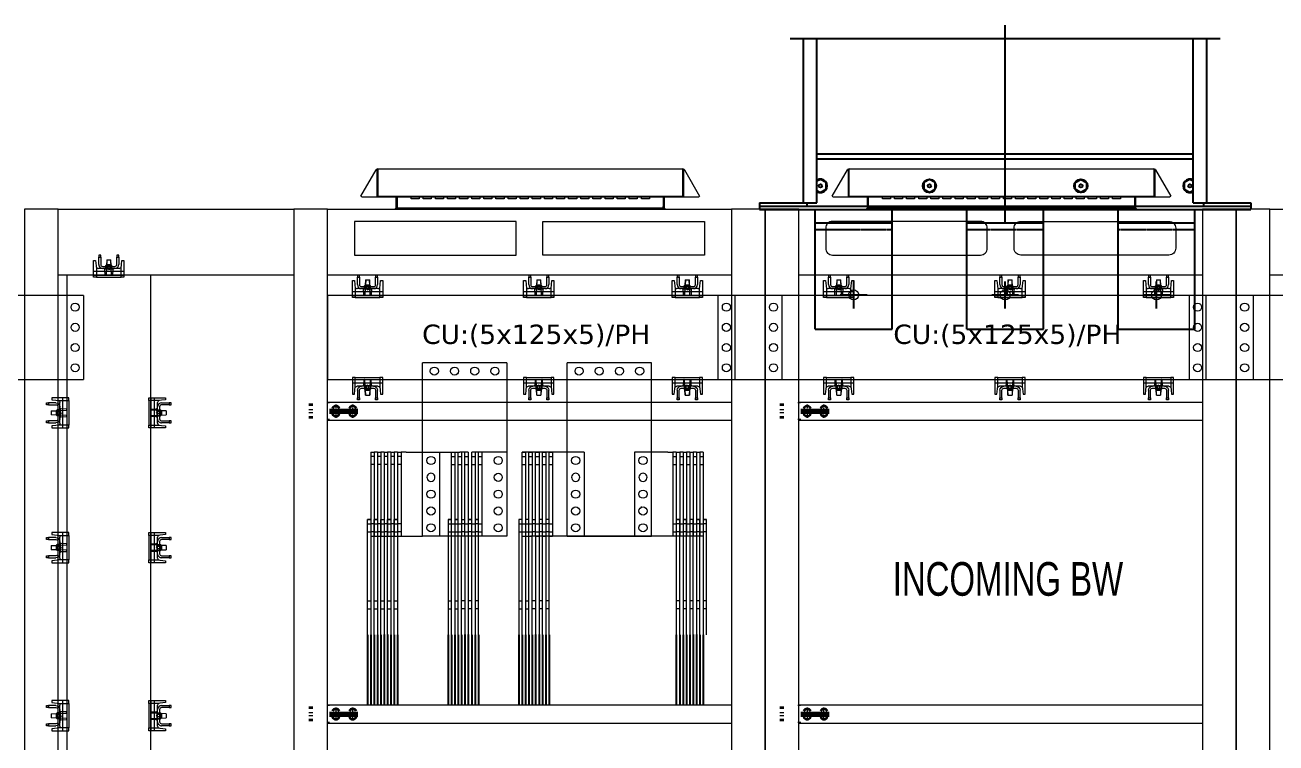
# Model space of a CAD drawing. Header units: millimetres. Extents: x -116965 to 323937, y 291661 to 566926.
# Drawn here: x -34237 to -32379, y 347559 to 348625 of the extents above; entities that cross this region are included whole.
import ezdxf

# ---------------------------------------------------------------- set-up
doc = ezdxf.new("R2010")
doc.units = ezdxf.units.MM
doc.linetypes.add('CHAIN', pattern=[0.3543, 0.2362, -0.0295, 0.0591, -0.0295])
doc.linetypes.add('HIDDEN', pattern=[0.375, 0.25, -0.125])
doc.layers.get('0').update_dxf_attribs({"lineweight": 18})
for name, color, linetype in [('BUSDUCT', 6, 'Continuous'), ('C00-00-00', 7, 'Continuous'), ('DETAIL', 7, 'Continuous'), ('DIM', 3, 'Continuous')]:
    doc.layers.add(name, color=color, linetype=linetype)
for name, color, linetype, lineweight in [('Centerline(Schneider)', 7, 'Continuous', 18), ('check bv', 5, 'Continuous', 9), ('hw_Auxiliary', 2, 'Continuous', 13), ('Visible (ISO)', 7, 'Continuous', 50), ('Visible Edges(Schneider)', 7, 'Continuous', 35)]:
    doc.layers.add(name, color=color, linetype=linetype, lineweight=lineweight)
doc.styles.get("Standard").update_dxf_attribs({"font": 'arial.ttf'})

# ---------------------------------------------------------------- blocks, each defined once
blk = doc.blocks.new('*U1443')
for points in [[(0, 2200), (0, 0), (50, 0), (50, 2200)], [(50, 2102), (50, 2200), (650, 2200), (650, 2102)], [(650, 2200), (650, 0), (700, 0), (700, 2200)], [(50, 98), (50, 0), (650, 0), (650, 98)]]:
    blk.add_lwpolyline(points, close=True)
at = {"layer": 'hw_Auxiliary'}
for points in [[(100, 2132), (320, 2132, 0.414214), (330, 2142), (330, 2172, 0.414214), (320, 2182), (100, 2182, 0.414214), (90, 2172), (90, 2142, 0.414214)], [(600, 2132), (380, 2132, -0.414214), (370, 2142), (370, 2172, -0.414214), (380, 2182), (600, 2182, -0.414214), (610, 2172), (610, 2142, -0.414214)], [(100, 68), (320, 68, -0.414214), (330, 58), (330, 28, -0.414214), (320, 18), (100, 18, -0.414214), (90, 28), (90, 58, -0.414214)], [(600, 68), (380, 68, 0.414214), (370, 58), (370, 28, 0.414214), (380, 18), (600, 18, 0.414214), (610, 28), (610, 58, 0.414214)]]:
    blk.add_lwpolyline(points, format="xyb", close=True, dxfattribs=at)
blk = doc.blocks.new('*U1436')
for points in [[(0, 2200), (0, 0), (50, 0), (50, 2200)], [(50, 2102), (50, 2200), (200, 2200), (200, 2102)], [(200, 2200), (200, 0), (250, 0), (250, 2200)], [(250, 2102), (250, 2200), (850, 2200), (850, 2102)], [(850, 2200), (850, 0), (900, 0), (900, 2200)], [(50, 98), (50, 0), (200, 0), (200, 98)], [(250, 98), (250, 0), (850, 0), (850, 98)]]:
    blk.add_lwpolyline(points, close=True)
at = {"layer": 'hw_Auxiliary'}
for points in [[(290, 2132), (530, 2132), (530, 2182), (290, 2182)], [(810, 2132), (570, 2132), (570, 2182), (810, 2182)], [(290, 68), (530, 68), (530, 18), (290, 18)], [(810, 68), (570, 68), (570, 18), (810, 18)]]:
    blk.add_lwpolyline(points, close=True, dxfattribs=at)
blk = doc.blocks.new('ban le blokset')
for p, q in [((11, 2), (5, 2)), ((5, -2), (11, -2))]:
    blk.add_line(p, q)
at = {"layer": 'Centerline(Schneider)', "linetype": 'CHAIN', "ltscale": 7.55611}
for p, q in [((35.8, 12.5), (31.7, 12.5)), ((36, -12.5), (31.8, -12.5))]:
    blk.add_line(p, q, dxfattribs=at)
at = {"layer": 'Centerline(Schneider)', "linetype": 'CHAIN', "ltscale": 21.168501}
for p, q in [((45.5, 9.8), (45.5, -9.8)), ((70.5, -9.8), (70.5, 9.8))]:
    blk.add_line(p, q, dxfattribs=at)
at = {"layer": 'Visible Edges(Schneider)'}
for p, q in [((11, 9.2), (5, 9.2)), ((36, 2), (78, 2)), ((74.5, -2), (74.5, 2)), ((11, -9.2), (5, -9.2)), ((36, -2), (78, -2))]:
    blk.add_line(p, q, dxfattribs=at)
for centre, start, end in [((45.5, 2), 21.122, 158.878), ((70.5, 2), 21.122, 158.878), ((45.5, -2), 201.122, 338.878), ((70.5, -2), 201.122, 338.878)]:
    blk.add_arc(centre, 5.63, start, end, dxfattribs=at)
blk = doc.blocks.new('*U1599')
for points in [[(0, 2200), (0, 0), (50, 0), (50, 2200)], [(50, 2102), (50, 2200), (400, 2200), (400, 2102)], [(400, 2200), (400, 0), (450, 0), (450, 2200)], [(450, 2102), (450, 2200), (1050, 2200), (1050, 2102)], [(1050, 2200), (1050, 0), (1100, 0), (1100, 2200)], [(50, 98), (50, 0), (400, 0), (400, 98)], [(450, 98), (450, 0), (1050, 0), (1050, 98)]]:
    blk.add_lwpolyline(points, close=True)
at = {"layer": 'hw_Auxiliary'}
for points in [[(490, 2132), (730, 2132), (730, 2182), (490, 2182)], [(1010, 2132), (770, 2132), (770, 2182), (1010, 2182)], [(490, 68), (730, 68), (730, 18), (490, 18)], [(1010, 68), (770, 68), (770, 18), (1010, 18)]]:
    blk.add_lwpolyline(points, close=True, dxfattribs=at)
blk = doc.blocks.new('bw4000-3')
for centre in [(97978.5, 361613.9), (98203.5, 361613.9), (98428.5, 361613.9)]:
    blk.add_circle(centre, 7.5)
at = {"layer": 'BUSDUCT'}
for p, q in [((97904, 361750.9), (97904, 361994.9)), ((97924, 361750.9), (97924, 361994.9)), ((98483, 361750.9), (98483, 361994.9)), ((98503, 361750.9), (98503, 361994.9)), ((97904, 361750.9), (97924, 361750.9)), ((98483, 361750.9), (98503, 361750.9))]:
    blk.add_line(p, q, dxfattribs=at)
at = {"layer": 'BUSDUCT', "color": 7}
for p, q in [((97924, 361823.4), (98483, 361823.4)), ((97924, 361815.9), (98483, 361815.9))]:
    blk.add_line(p, q, dxfattribs=at)
at = {"layer": 'DETAIL'}
for p, q in [((97838.5, 361750.9), (97838.5, 361740.9)), ((97838.5, 361750.9), (97909, 361750.9)), ((97838.5, 361745.9), (98568.5, 361745.9)), ((97838.5, 361740.9), (98568.5, 361740.9)), ((97909, 361750.9), (97909, 361745.9)), ((97921.5, 361562.9), (97921.5, 361740.9)), ((98035.5, 361562.9), (98035.5, 361740.9)), ((98146.5, 361562.9), (98146.5, 361740.9)), ((98260.5, 361562.9), (98260.5, 361740.9)), ((98371.5, 361562.9), (98371.5, 361740.9)), ((98485.5, 361562.9), (98485.5, 361740.9)), ((98498, 361750.9), (98498, 361745.9)), ((98498, 361750.9), (98568.5, 361750.9)), ((98568.5, 361750.9), (98568.5, 361740.9)), ((97921.5, 361720.9), (98035.5, 361720.9)), ((98146.5, 361720.9), (98260.5, 361720.9)), ((98371.5, 361720.9), (98485.5, 361720.9)), ((97921.5, 361562.9), (98035.5, 361562.9)), ((98146.5, 361562.9), (98260.5, 361562.9)), ((98371.5, 361562.9), (98485.5, 361562.9))]:
    blk.add_line(p, q, dxfattribs=at)
at = {"layer": 'DETAIL', "color": 7, "linetype": 'HIDDEN'}
for p, q in [((97921.5, 361710.9), (98035.5, 361710.9)), ((98146.5, 361710.9), (98260.5, 361710.9)), ((98371.5, 361710.9), (98485.5, 361710.9))]:
    blk.add_line(p, q, dxfattribs=at)
at = {"layer": 'DETAIL', "color": 7}
for points in [[(97924, 361769.1), (97929, 361766.2), (97937.4, 361771), (97937.4, 361780.7), (97929, 361785.5), (97924, 361782.7)], [(98483, 361782.7), (98478, 361785.5), (98469.7, 361780.7)], [(98469.7, 361780.7), (98469.7, 361771), (98478, 361766.2), (98483, 361769.1)]]:
    blk.add_lwpolyline(points, dxfattribs=at)
for points in [[(98082.7, 361780.7), (98082.7, 361771), (98091, 361766.2), (98099.4, 361771), (98099.4, 361780.7), (98091, 361785.5)], [(98324.4, 361780.7), (98324.4, 361771), (98316, 361766.2), (98307.7, 361771), (98307.7, 361780.7), (98316, 361785.5)]]:
    blk.add_lwpolyline(points, close=True, dxfattribs=at)
for centre, radius in [((97929, 361775.9), 2.5), ((98091, 361775.9), 10), ((98091, 361775.9), 2.5), ((98316, 361775.9), 10), ((98316, 361775.9), 2.5), ((98478, 361775.9), 2.5)]:
    blk.add_circle(centre, radius, dxfattribs=at)
for centre, start, end in [((97929, 361775.9), 240, 120), ((98478, 361775.9), 60, 300)]:
    blk.add_arc(centre, 10, start, end, dxfattribs=at)
at = {"layer": 'DIM'}
for p, q in [((98203.5, 361720.9), (98203.5, 362014.9)), ((97884, 361994.9), (98523, 361994.9)), ((97978.5, 361593.9), (97978.5, 361633.9)), ((98203.5, 361593.9), (98203.5, 361633.9)), ((98428.5, 361593.9), (98428.5, 361633.9)), ((97958.5, 361613.9), (97998.5, 361613.9)), ((98183.5, 361613.9), (98223.5, 361613.9)), ((98408.5, 361613.9), (98448.5, 361613.9))]:
    blk.add_line(p, q, dxfattribs=at)
blk = doc.blocks.new('*U1672')
at = {"color": 1}
for p, q in [((59973.4, 339394.9), (59815.9, 339394.9)), ((59973.4, 339394.9), (59815.9, 339394.9)), ((59815.9, 339394.9), (59815.9, 339269.9)), ((59973.4, 339394.9), (59973.4, 339269.9)), ((59815.9, 339269.9), (59973.4, 339269.9))]:
    blk.add_line(p, q, dxfattribs=at)
for centre in [(59828.4, 339377.4), (59960.9, 339377.4), (59828.4, 339347.4), (59960.9, 339347.4), (59828.4, 339317.4), (59960.9, 339317.4), (59828.4, 339287.4), (59960.9, 339287.4)]:
    blk.add_circle(centre, 6, dxfattribs=at)
blk = doc.blocks.new('555')
at = {"lineweight": 5}
for p, q in [((-22.5, 25), (-19.5, 25)), ((-22.5, 0), (-22.5, 25)), ((-19.5, 25), (-18.2, 13)), ((-12, 33), (-15, 33)), ((-15, 33), (-15, 30)), ((-15, 30), (-12, 30)), ((-15, 19), (-15, 30)), ((-12, 30), (-12, 33)), ((-12, 30), (-12, 19)), ((-2.9, 18.7), (-4.4, 17.2)), ((-2.7, 26), (-4, 3.7)), ((-3, 26), (-3.4, 17.7)), ((-3, 26), (3, 26)), ((-2.9, 18.7), (0, 18.7)), ((-1.6, 18.7), (-1.6, 13)), ((0, 18.7), (2.9, 18.7)), ((1.6, 18.7), (1.6, 13)), ((2.9, 18.7), (4.4, 17.2)), ((3, 26), (3.2, 26)), ((3.4, 17.7), (3, 26)), ((4, 3.7), (3.2, 26)), ((15, 33), (12, 33)), ((12, 33), (12, 30)), ((12, 30), (15, 30)), ((12, 19), (12, 30)), ((15, 30), (15, 33)), ((15, 30), (15, 19)), ((18.2, 13), (19.5, 25)), ((19.5, 25), (22.5, 25)), ((22.5, 25), (22.5, 0)), ((22.5, 8.5), (-22.5, 8.5)), ((-22.5, 3), (-4.9, 3)), ((-18.2, 0), (-22.5, 0)), ((-18.2, 13), (-18.2, 13)), ((-18.2, 13), (-18.2, 0)), ((-17.7, 13), (-18.2, 13)), ((-18.2, 0), (-17.7, 0)), ((-17.7, 0), (17.7, 0)), ((-9, 13), (-15.5, 13)), ((-9, 16), (9, 16)), ((9, 13), (-9, 13)), ((-6, 13), (-6, 12.2)), ((0, 12.2), (-6, 12.2)), ((-5.6, 3.7), (-5.9, 11.1)), ((-4.7, 3), (-4.9, 3)), ((-4.7, 3), (4.7, 3)), ((-4.5, 13), (-4.5, 16)), ((-4.4, 13), (-4.4, 17.2)), ((0, 17.2), (-4.4, 17.2)), ((-4.1, 13), (-4.1, 16)), ((-3.4, 16.2), (-4, 3.7)), ((-3.4, 17.7), (-3.4, 16.2)), ((3.4, 17.7), (-3.4, 17.7)), ((3.4, 16.2), (-3.4, 16.2)), ((0, 11.3), (-1.6, 12.2)), ((4.4, 17.2), (0, 17.2)), ((0, 11.3), (1.6, 12.2)), ((6, 12.2), (0, 12.2)), ((3.5, 17.7), (3.4, 17.7)), ((3.4, 16.2), (3.4, 17.7)), ((3.4, 16.2), (3.5, 16.2)), ((4, 3.7), (3.4, 16.2)), ((4.1, 13), (4.1, 16)), ((4.4, 13), (4.4, 17.2)), ((4.5, 13), (4.5, 16)), ((4.9, 3), (4.7, 3)), ((4.9, 3), (22.5, 3)), ((5.9, 11.1), (5.6, 3.7)), ((6, 13), (6, 12.2)), ((15.5, 13), (9, 13)), ((18.2, 13), (17.7, 13)), ((17.7, 0), (18.2, 0)), ((18.2, 0), (18.2, 13)), ((18.2, 13), (18.2, 13)), ((22.5, 0), (18.2, 0))]:
    blk.add_line(p, q, dxfattribs=at)
for centre, radius, start, end in [((-9, 19), 6, 180, 270), ((-9, 19), 3, 180, 270), ((9, 19), 3, 270, 0), ((9, 19), 6, 270, 0), ((-15.5, 16), 3, 186, 270), ((-7.9, 11), 2, 2, 90), ((-4.9, 3.7), 0.75, 182, 270), ((-4.7, 3.7), 0.75, 270, 356.7829), ((-4.7, 3.7), 0.75, 270, 357.5104), ((4.7, 3.7), 0.75, 182.0138, 270), ((4.7, 3.7), 0.75, 182.4896, 270), ((4.9, 3.7), 0.75, 270, 358), ((7.9, 11), 2, 90, 178), ((15.5, 16), 3, 270, 354)]:
    blk.add_arc(centre, radius, start, end, dxfattribs=at)
blk = doc.blocks.new('*U1664')
at = {"color": 1}
for p, q in [((61679.9, 339394.9), (59685.9, 339394.9)), ((61679.9, 339394.9), (59685.9, 339394.9)), ((59685.9, 339394.9), (59685.9, 339269.9)), ((61679.9, 339394.9), (61679.9, 339269.9)), ((59685.9, 339269.9), (61679.9, 339269.9))]:
    blk.add_line(p, q, dxfattribs=at)
for centre in [(61667.4, 339377.4), (61667.4, 339347.4), (61667.4, 339317.4), (61667.4, 339287.4)]:
    blk.add_circle(centre, 6, dxfattribs=at)
blk = doc.blocks.new('*U1647')
at = {"color": 1}
for p, q in [((59910.9, 339394.9), (59815.9, 339394.9)), ((59910.9, 339394.9), (59815.9, 339394.9)), ((59815.9, 339394.9), (59815.9, 339269.9)), ((59910.9, 339394.9), (59910.9, 339269.9)), ((59815.9, 339269.9), (59910.9, 339269.9))]:
    blk.add_line(p, q, dxfattribs=at)
for centre in [(59828.4, 339377.4), (59898.4, 339377.4), (59828.4, 339347.4), (59898.4, 339347.4), (59828.4, 339317.4), (59898.4, 339317.4), (59828.4, 339287.4), (59898.4, 339287.4)]:
    blk.add_circle(centre, 6, dxfattribs=at)
blk = doc.blocks.new('*U1650')
at = {"color": 1}
for p, q in [((60470.9, 339394.9), (59815.9, 339394.9)), ((60470.9, 339394.9), (59815.9, 339394.9)), ((59815.9, 339394.9), (59815.9, 339269.9)), ((60470.9, 339394.9), (60470.9, 339269.9)), ((59815.9, 339269.9), (60470.9, 339269.9))]:
    blk.add_line(p, q, dxfattribs=at)
for centre in [(59828.4, 339377.4), (60458.4, 339377.4), (59828.4, 339347.4), (60458.4, 339347.4), (59828.4, 339317.4), (60458.4, 339317.4), (59828.4, 339287.4), (60458.4, 339287.4)]:
    blk.add_circle(centre, 6, dxfattribs=at)
blk = doc.blocks.new('*U1669')
at = {"color": 1}
for p, q in [((60670.9, 339394.9), (59815.9, 339394.9)), ((60670.9, 339394.9), (59815.9, 339394.9)), ((59815.9, 339394.9), (59815.9, 339269.9)), ((60670.9, 339394.9), (60670.9, 339269.9)), ((59815.9, 339269.9), (60670.9, 339269.9))]:
    blk.add_line(p, q, dxfattribs=at)
for centre in [(59828.4, 339377.4), (60658.4, 339377.4), (59828.4, 339347.4), (60658.4, 339347.4), (59828.4, 339317.4), (60658.4, 339317.4), (59828.4, 339287.4), (60658.4, 339287.4)]:
    blk.add_circle(centre, 6, dxfattribs=at)
blk = doc.blocks.new('*U1670')
at = {"color": 1}
for p, q in [((60470.9, 339394.9), (59865.9, 339394.9)), ((60470.9, 339394.9), (59865.9, 339394.9)), ((59865.9, 339394.9), (59865.9, 339269.9)), ((60470.9, 339394.9), (60470.9, 339269.9)), ((59865.9, 339269.9), (60470.9, 339269.9))]:
    blk.add_line(p, q, dxfattribs=at)
for centre in [(60458.4, 339377.4), (60458.4, 339347.4), (60458.4, 339317.4), (60458.4, 339287.4)]:
    blk.add_circle(centre, 6, dxfattribs=at)
blk = doc.blocks.new('TD-4000-4P-FRONT-INCOME')
at = {"color": 1}
for p, q in [((0, -174.8), (0, 0)), ((125, 0), (0, 0)), ((125, 0), (125, -174.8)), ((0, -132.8), (55.5, -132.8)), ((25, -132.8), (25, -257.8)), ((43, -257.8), (43, -132.8)), ((43, -139.3), (48, -139.3)), ((48, -132.8), (48, -257.8)), ((53, -257.8), (53, -132.8)), ((53, -139.3), (58, -139.3)), ((68, -132.8), (55.5, -132.8)), ((58, -132.8), (58, -257.8)), ((63, -257.8), (63, -132.8)), ((63, -139.3), (68, -139.3)), ((68, -132.8), (68, -257.8)), ((73, -257.8), (73, -132.8)), ((85.5, -132.8), (73, -132.8)), ((73, -139.3), (78, -139.3)), ((78, -132.8), (78, -257.8)), ((83, -257.8), (83, -132.8)), ((83, -139.3), (88, -139.3)), ((125, -132.8), (85.5, -132.8)), ((88, -132.8), (88, -257.8)), ((43, -151.3), (48, -151.3)), ((53, -151.3), (58, -151.3)), ((63, -151.3), (68, -151.3)), ((73, -151.3), (78, -151.3)), ((83, -151.3), (88, -151.3)), ((0, -181.8), (0, -174.8)), ((0, -257.8), (0, -181.8)), ((125, -174.8), (125, -181.8)), ((125, -181.8), (125, -257.8)), ((38, -232.8), (43, -232.8)), ((43, -232.8), (38, -232.8)), ((38, -232.8), (38, -404)), ((38, -239.3), (43, -239.3)), ((43, -239.3), (48, -239.3)), ((48, -232.8), (53, -232.8)), ((53, -232.8), (48, -232.8)), ((48, -239.3), (53, -239.3)), ((53, -239.3), (58, -239.3)), ((58, -232.8), (63, -232.8)), ((58, -232.8), (63, -232.8)), ((63, -239.3), (58, -239.3)), ((63, -239.3), (68, -239.3)), ((68, -232.8), (73, -232.8)), ((73, -232.8), (68, -232.8)), ((73, -239.3), (68, -239.3)), ((73, -239.3), (78, -239.3)), ((78, -232.8), (83, -232.8)), ((83, -232.8), (78, -232.8)), ((83, -239.3), (78, -239.3)), ((83, -239.3), (88, -239.3)), ((125, -257.8), (0, -257.8)), ((38, -251.3), (43, -251.3)), ((43, -251.3), (48, -251.3)), ((43, -404), (43, -257.8)), ((48, -251.3), (53, -251.3)), ((48, -257.8), (48, -404)), ((53, -251.3), (58, -251.3)), ((53, -404), (53, -257.8)), ((63, -251.3), (58, -251.3)), ((58, -404), (58, -257.8)), ((63, -251.3), (68, -251.3)), ((63, -257.8), (63, -404)), ((73, -251.3), (68, -251.3)), ((68, -257.8), (68, -404)), ((73, -251.3), (78, -251.3)), ((73, -404), (73, -257.8)), ((83, -251.3), (78, -251.3)), ((78, -257.8), (78, -404)), ((83, -251.3), (88, -251.3)), ((83, -404), (83, -257.8)), ((38, -353.8), (43, -353.8)), ((38, -365.8), (43, -365.8)), ((48, -353.8), (53, -353.8)), ((48, -365.8), (53, -365.8)), ((63, -353.8), (58, -353.8)), ((63, -365.8), (58, -365.8)), ((73, -353.8), (68, -353.8)), ((73, -365.8), (68, -365.8)), ((83, -353.8), (78, -353.8)), ((83, -365.8), (78, -365.8))]:
    blk.add_line(p, q, dxfattribs=at)
at = {"color": 2}
for p, q in [((215, -174.8), (215, 0)), ((340, 0), (215, 0)), ((340, -174.8), (340, 0)), ((148, -132.8), (153, -132.8)), ((148, -174.8), (148, -132.8)), ((160.5, -132.8), (148, -132.8)), ((148, -139.3), (153, -139.3)), ((153, -132.8), (153, -257.8)), ((158, -132.8), (163, -132.8)), ((158, -257.8), (158, -132.8)), ((158, -139.3), (163, -139.3)), ((240, -132.8), (160.5, -132.8)), ((163, -132.8), (163, -257.8)), ((168, -132.8), (173, -132.8)), ((168, -257.8), (168, -132.8)), ((168, -139.3), (173, -139.3)), ((173, -132.8), (173, -257.8)), ((178, -132.8), (183, -132.8)), ((178, -257.8), (178, -132.8)), ((178, -139.3), (183, -139.3)), ((183, -132.8), (183, -257.8)), ((188, -132.8), (193, -132.8)), ((188, -257.8), (188, -132.8)), ((188, -139.3), (193, -139.3)), ((193, -132.8), (193, -257.8)), ((240, -132.8), (240, -257.8)), ((148, -151.3), (153, -151.3)), ((158, -151.3), (163, -151.3)), ((168, -151.3), (173, -151.3)), ((178, -151.3), (183, -151.3)), ((188, -151.3), (193, -151.3)), ((148, -181.8), (148, -174.8)), ((148, -257.8), (148, -181.8)), ((215, -181.8), (215, -174.8)), ((215, -257.8), (215, -181.8)), ((148, -232.8), (143, -232.8)), ((143, -232.8), (143, -404)), ((143, -239.3), (148, -239.3)), ((148, -239.3), (153, -239.3)), ((158, -232.8), (153, -232.8)), ((153, -239.3), (158, -239.3)), ((158, -239.3), (163, -239.3)), ((163, -232.8), (168, -232.8)), ((163, -232.8), (168, -232.8)), ((168, -239.3), (163, -239.3)), ((168, -239.3), (173, -239.3)), ((178, -232.8), (173, -232.8)), ((178, -239.3), (173, -239.3)), ((178, -239.3), (183, -239.3)), ((188, -232.8), (183, -232.8)), ((188, -239.3), (183, -239.3)), ((188, -239.3), (193, -239.3)), ((143, -251.3), (148, -251.3)), ((148, -251.3), (153, -251.3)), ((148, -404), (148, -257.8)), ((148, -257.8), (153, -257.8)), ((148, -257.8), (160.5, -257.8)), ((153, -251.3), (158, -251.3)), ((153, -257.8), (153, -404)), ((158, -251.3), (163, -251.3)), ((158, -404), (158, -257.8)), ((158, -257.8), (163, -257.8)), ((240, -257.8), (160.5, -257.8)), ((168, -251.3), (163, -251.3)), ((163, -404), (163, -257.8)), ((168, -251.3), (173, -251.3)), ((168, -257.8), (168, -404)), ((168, -257.8), (173, -257.8)), ((178, -251.3), (173, -251.3)), ((173, -257.8), (173, -404)), ((178, -251.3), (183, -251.3)), ((178, -404), (178, -257.8)), ((178, -257.8), (183, -257.8)), ((188, -251.3), (183, -251.3)), ((183, -257.8), (183, -404)), ((188, -251.3), (193, -251.3)), ((188, -404), (188, -257.8)), ((188, -257.8), (193, -257.8)), ((215, -257.8), (340, -257.8)), ((340, -257.8), (215, -257.8)), ((143, -353.8), (148, -353.8)), ((143, -365.8), (148, -365.8)), ((153, -353.8), (158, -353.8)), ((153, -365.8), (158, -365.8)), ((168, -353.8), (163, -353.8)), ((168, -365.8), (163, -365.8)), ((178, -353.8), (173, -353.8)), ((178, -365.8), (173, -365.8)), ((188, -353.8), (183, -353.8)), ((188, -365.8), (183, -365.8))]:
    blk.add_line(p, q, dxfattribs=at)
at = {"color": 7, "true_color": 0xffffff}
for p, q in [((-77, -132.8), (-77, -174.8)), ((-77, -132.8), (-72, -132.8)), ((-72, -139.3), (-77, -139.3)), ((-72, -132.8), (-72, -174.8)), ((-67, -132.8), (-72, -132.8)), ((-67, -132.8), (-67, -174.8)), ((-67, -132.8), (-62, -132.8)), ((-62, -139.3), (-67, -139.3)), ((-62, -132.8), (-62, -174.8)), ((-57, -132.8), (-62, -132.8)), ((-57, -132.8), (-57, -174.8)), ((-57, -132.8), (-52, -132.8)), ((-52, -139.3), (-57, -139.3)), ((-52, -132.8), (-52, -174.8)), ((-47, -132.8), (-52, -132.8)), ((-47, -132.8), (-47, -174.8)), ((-47, -132.8), (-42, -132.8)), ((-42, -139.3), (-47, -139.3)), ((-42, -132.8), (-42, -174.8)), ((-37, -132.8), (-42, -132.8)), ((-37, -132.8), (-37, -174.8)), ((-37, -132.8), (-32, -132.8)), ((-32, -139.3), (-37, -139.3)), ((-32, -132.8), (-32, -174.8)), ((-24.5, -132.8), (-32, -132.8)), ((-24.5, -132.8), (0, -132.8)), ((-72, -151.3), (-77, -151.3)), ((-62, -151.3), (-67, -151.3)), ((-52, -151.3), (-57, -151.3)), ((-42, -151.3), (-47, -151.3)), ((-32, -151.3), (-37, -151.3)), ((-77, -174.8), (-77, -181.8)), ((-77, -181.8), (-77, -257.8)), ((-72, -174.8), (-72, -181.8)), ((-72, -181.8), (-72, -257.8)), ((-67, -174.8), (-67, -181.8)), ((-67, -181.8), (-67, -257.8)), ((-62, -174.8), (-62, -181.8)), ((-62, -181.8), (-62, -257.8)), ((-57, -174.8), (-57, -181.8)), ((-57, -181.8), (-57, -257.8)), ((-52, -174.8), (-52, -181.8)), ((-52, -181.8), (-52, -257.8)), ((-47, -174.8), (-47, -181.8)), ((-47, -181.8), (-47, -257.8)), ((-42, -174.8), (-42, -181.8)), ((-42, -181.8), (-42, -257.8)), ((-37, -174.8), (-37, -181.8)), ((-37, -181.8), (-37, -257.8)), ((-32, -174.8), (-32, -181.8)), ((-32, -181.8), (-32, -257.8)), ((-82, -232.8), (-77, -232.8)), ((-82, -404.2), (-82, -232.8)), ((-77, -232.8), (-82, -232.8)), ((-82, -239.3), (-77, -239.3)), ((-77, -232.8), (-77, -404.2)), ((-72, -239.3), (-77, -239.3)), ((-72, -232.8), (-67, -232.8)), ((-72, -404), (-72, -232.8)), ((-67, -232.8), (-72, -232.8)), ((-72, -239.3), (-67, -239.3)), ((-67, -232.8), (-67, -404)), ((-62, -239.3), (-67, -239.3)), ((-62, -232.8), (-57, -232.8)), ((-62, -404), (-62, -232.8)), ((-62, -232.8), (-57, -232.8)), ((-62, -239.3), (-57, -239.3)), ((-57, -232.8), (-57, -404)), ((-52, -239.3), (-57, -239.3)), ((-52, -232.8), (-47, -232.8)), ((-52, -404), (-52, -232.8)), ((-47, -232.8), (-52, -232.8)), ((-52, -239.3), (-47, -239.3)), ((-47, -232.8), (-47, -404)), ((-42, -239.3), (-47, -239.3)), ((-42, -232.8), (-37, -232.8)), ((-42, -404), (-42, -232.8)), ((-37, -232.8), (-42, -232.8)), ((-42, -239.3), (-37, -239.3)), ((-37, -232.8), (-37, -404)), ((-32, -239.3), (-37, -239.3)), ((-82, -251.3), (-77, -251.3)), ((-72, -251.3), (-77, -251.3)), ((-77, -257.8), (-72, -257.8)), ((-72, -251.3), (-67, -251.3)), ((-72, -257.8), (-67, -257.8)), ((-62, -251.3), (-67, -251.3)), ((-67, -257.8), (-62, -257.8)), ((-62, -251.3), (-57, -251.3)), ((-62, -257.8), (-57, -257.8)), ((-52, -251.3), (-57, -251.3)), ((-57, -257.8), (-52, -257.8)), ((-52, -251.3), (-47, -251.3)), ((-52, -257.8), (-47, -257.8)), ((-42, -251.3), (-47, -251.3)), ((-47, -257.8), (-42, -257.8)), ((-42, -251.3), (-37, -251.3)), ((-42, -257.8), (-37, -257.8)), ((-32, -251.3), (-37, -251.3)), ((-37, -257.8), (-32, -257.8)), ((-32, -257.8), (-24.5, -257.8)), ((-24.5, -257.8), (0, -257.8)), ((-82, -353.8), (-77, -353.8)), ((-82, -365.8), (-77, -365.8)), ((-72, -353.8), (-67, -353.8)), ((-72, -365.8), (-67, -365.8)), ((-62, -353.8), (-57, -353.8)), ((-62, -365.8), (-57, -365.8)), ((-52, -353.8), (-47, -353.8)), ((-52, -365.8), (-47, -365.8)), ((-42, -353.8), (-37, -353.8)), ((-42, -365.8), (-37, -365.8))]:
    blk.add_line(p, q, dxfattribs=at)
at = {"color": 3}
for p, q in [((315, -132.8), (315, -257.8)), ((364.5, -132.8), (315, -132.8)), ((364.5, -132.8), (372, -132.8)), ((372, -132.8), (372, -174.8)), ((377, -132.8), (372, -132.8)), ((372, -139.3), (377, -139.3)), ((377, -132.8), (377, -174.8)), ((377, -132.8), (382, -132.8)), ((382, -132.8), (382, -174.8)), ((387, -132.8), (382, -132.8)), ((382, -139.3), (387, -139.3)), ((387, -132.8), (387, -174.8)), ((387, -132.8), (392, -132.8)), ((392, -132.8), (392, -174.8)), ((397, -132.8), (392, -132.8)), ((392, -139.3), (397, -139.3)), ((397, -132.8), (397, -174.8)), ((397, -132.8), (402, -132.8)), ((407, -132.8), (402, -132.8)), ((402, -132.8), (402, -174.8)), ((402, -139.3), (407, -139.3)), ((407, -132.8), (407, -174.8)), ((407, -132.8), (412, -132.8)), ((412, -132.8), (412, -174.8)), ((417, -132.8), (412, -132.8)), ((412, -139.3), (417, -139.3)), ((417, -132.8), (417, -174.8)), ((372, -151.3), (377, -151.3)), ((382, -151.3), (387, -151.3)), ((392, -151.3), (397, -151.3)), ((402, -151.3), (407, -151.3)), ((412, -151.3), (417, -151.3)), ((340, -257.8), (340, -173.3)), ((372, -174.8), (372, -181.8)), ((372, -181.8), (372, -257.8)), ((377, -174.8), (377, -181.8)), ((377, -181.8), (377, -257.8)), ((382, -174.8), (382, -181.8)), ((382, -181.8), (382, -257.8)), ((387, -174.8), (387, -181.8)), ((387, -181.8), (387, -257.8)), ((392, -174.8), (392, -181.8)), ((392, -181.8), (392, -257.8)), ((397, -174.8), (397, -181.8)), ((397, -181.8), (397, -257.8)), ((402, -174.8), (402, -181.8)), ((402, -181.8), (402, -257.8)), ((407, -174.8), (407, -181.8)), ((407, -181.8), (407, -257.8)), ((412, -174.8), (412, -181.8)), ((412, -181.8), (412, -257.8)), ((417, -174.8), (417, -181.8)), ((417, -181.8), (417, -257.8)), ((326, -214.8), (324.5, -214.8)), ((372, -239.3), (377, -239.3)), ((382, -232.8), (377, -232.8)), ((377, -232.8), (377, -404)), ((377, -232.8), (382, -232.8)), ((382, -239.3), (377, -239.3)), ((382, -404), (382, -232.8)), ((382, -239.3), (387, -239.3)), ((392, -232.8), (387, -232.8)), ((387, -232.8), (387, -404)), ((387, -232.8), (392, -232.8)), ((392, -239.3), (387, -239.3)), ((392, -404), (392, -232.8)), ((392, -239.3), (397, -239.3)), ((402, -232.8), (397, -232.8)), ((402, -232.8), (397, -232.8)), ((397, -232.8), (397, -404)), ((402, -239.3), (397, -239.3)), ((402, -404), (402, -232.8)), ((402, -239.3), (407, -239.3)), ((412, -232.8), (407, -232.8)), ((407, -232.8), (407, -404)), ((407, -232.8), (412, -232.8)), ((412, -239.3), (407, -239.3)), ((412, -404), (412, -232.8)), ((412, -239.3), (417, -239.3)), ((422, -232.8), (417, -232.8)), ((417, -232.8), (417, -404.2)), ((417, -232.8), (422, -232.8)), ((422, -239.3), (417, -239.3)), ((422, -404.2), (422, -232.8)), ((364.5, -257.8), (340, -257.8)), ((372, -257.8), (364.5, -257.8)), ((372, -251.3), (377, -251.3)), ((377, -257.8), (372, -257.8)), ((382, -251.3), (377, -251.3)), ((382, -257.8), (377, -257.8)), ((382, -251.3), (387, -251.3)), ((387, -257.8), (382, -257.8)), ((392, -251.3), (387, -251.3)), ((392, -257.8), (387, -257.8)), ((392, -251.3), (397, -251.3)), ((397, -257.8), (392, -257.8)), ((402, -251.3), (397, -251.3)), ((402, -257.8), (397, -257.8)), ((402, -251.3), (407, -251.3)), ((407, -257.8), (402, -257.8)), ((412, -251.3), (407, -251.3)), ((412, -257.8), (407, -257.8)), ((412, -251.3), (417, -251.3)), ((417, -257.8), (412, -257.8)), ((422, -251.3), (417, -251.3)), ((382, -353.8), (377, -353.8)), ((382, -365.8), (377, -365.8)), ((392, -353.8), (387, -353.8)), ((392, -365.8), (387, -365.8)), ((402, -353.8), (397, -353.8)), ((402, -365.8), (397, -365.8)), ((412, -353.8), (407, -353.8)), ((412, -365.8), (407, -365.8)), ((422, -353.8), (417, -353.8)), ((422, -365.8), (417, -365.8))]:
    blk.add_line(p, q, dxfattribs=at)
at = {"color": 1}
for centre in [(17.5, -12.5), (47.5, -12.5), (77.5, -12.5), (107.5, -12.5), (12.5, -145.3), (112.5, -145.3), (112.5, -170.3), (12.5, -195.3), (112.5, -195.3), (12.5, -220.3), (112.5, -220.3), (12.5, -245.3), (112.5, -245.3)]:
    blk.add_circle(centre, 6, dxfattribs=at)
at = {"color": 2}
for centre in [(232.5, -12.5), (262.5, -12.5), (292.5, -12.5), (322.5, -12.5), (227.5, -145.3), (227.5, -145.3), (227.5, -145.3), (227.5, -195.3), (227.5, -195.3), (227.5, -195.3), (227.5, -220.3), (227.5, -220.3), (227.5, -220.3), (227.5, -245.3), (227.5, -245.3), (227.5, -245.3)]:
    blk.add_circle(centre, 6, dxfattribs=at)
at = {"color": 3}
for centre in [(327.5, -145.3), (327.5, -145.3), (327.5, -195.3), (327.5, -195.3), (327.5, -220.3), (327.5, -220.3), (327.5, -245.3), (327.5, -245.3)]:
    blk.add_circle(centre, 6, dxfattribs=at)
at = {"color": 1}
for start, end in [(90, 228.5904), (311.4096, 90), (228.5904, 311.4096)]:
    blk.add_arc((12.5, -170.3), 6, start, end, dxfattribs=at)
at = {"color": 2}
for start, end in [(311.4095, 228.5905), (90, 228.5904), (90, 228.5904), (311.4096, 90), (311.4096, 90), (228.5905, 270), (228.5904, 311.4096), (228.5904, 311.4096), (270, 311.4095)]:
    blk.add_arc((227.5, -170.3), 6, start, end, dxfattribs=at)
at = {"color": 3}
for start, end in [(311.4095, 228.5905), (90, 228.5904), (311.4096, 90), (228.5905, 270), (228.5904, 311.4096), (270, 311.4095)]:
    blk.add_arc((327.5, -170.3), 6, start, end, dxfattribs=at)
blk = doc.blocks.new('SV-F')
at = {"lineweight": 13}
blk.add_line((201, 0), (-201, 0), dxfattribs=at)
at = {"layer": 'Visible (ISO)', "lineweight": 13}
for p, q in [((-251.5, 19.3), (-228.9, 58.5)), ((-228.8, 58.5), (-228.9, 58.5)), ((-228.8, 58.5), (-228.7, 58.4)), ((-227.8, 58.9), (-228.2, 58.1)), ((-227.8, 58.9), (-227.8, 18.5)), ((-226.8, 58.3), (-227.8, 58.9)), ((-226.8, 18.5), (-226.8, 58.3)), ((-226.7, 58.5), (-226.7, 19.3)), ((-226.3, 58.5), (-226.7, 58.5)), ((-226.3, 58.5), (-226.3, 60)), ((-226.3, 60), (226.3, 60)), ((226.3, 60), (226.3, 58.5)), ((226.7, 58.5), (226.3, 58.5)), ((226.7, 58.5), (226.7, 19.3)), ((226.8, 58.3), (227.8, 58.9)), ((226.8, 18.5), (226.8, 58.3)), ((228.2, 58.1), (227.8, 58.9)), ((227.8, 58.9), (227.8, 18.5)), ((228.7, 58.4), (228.8, 58.5)), ((228.9, 58.5), (228.8, 58.5)), ((228.9, 58.5), (251.5, 19.3)), ((-250.9, 18.9), (-251.5, 19.3)), ((-250.9, 18.9), (-250.2, 18.5)), ((-226.7, 19.3), (-226.7, 18.5)), ((-226.7, 19.3), (226.7, 19.3)), ((226.7, 19.3), (226.7, 18.5)), ((250.9, 18.9), (250.2, 18.5)), ((251.5, 19.3), (250.9, 18.9)), ((-250.2, 18.5), (-227.8, 18.5)), ((-227.8, 18.5), (-226.8, 18.5)), ((-226.7, 18.5), (226.7, 18.5)), ((-199.5, 18.5), (-199.5, 1.5)), ((-198, 1.5), (-198, 18.5)), ((-197.5, 4), (-197.5, 18.5)), ((-197.5, 2), (-197.5, 4)), ((-197.5, 2), (197.5, 2)), ((-197.5, 2), (-197.5, 0)), ((-177, 15.5), (-177, 18.5)), ((-165, 15.5), (-177, 15.5)), ((-165, 18.5), (-165, 15.5)), ((-159, 15.5), (-159, 18.5)), ((-147, 15.5), (-159, 15.5)), ((-147, 18.5), (-147, 15.5)), ((-141, 15.5), (-141, 18.5)), ((-129, 15.5), (-141, 15.5)), ((-129, 18.5), (-129, 15.5)), ((-123, 15.5), (-123, 18.5)), ((-111, 15.5), (-123, 15.5)), ((-111, 18.5), (-111, 15.5)), ((-105, 15.5), (-105, 18.5)), ((-93, 15.5), (-105, 15.5)), ((-93, 18.5), (-93, 15.5)), ((-87, 15.5), (-87, 18.5)), ((-75, 15.5), (-87, 15.5)), ((-75, 18.5), (-75, 15.5)), ((-69, 15.5), (-69, 18.5)), ((-57, 15.5), (-69, 15.5)), ((-57, 18.5), (-57, 15.5)), ((-51, 15.5), (-51, 18.5)), ((-39, 15.5), (-51, 15.5)), ((-39, 18.5), (-39, 15.5)), ((-33, 15.5), (-33, 18.5)), ((-21, 15.5), (-33, 15.5)), ((-21, 18.5), (-21, 15.5)), ((-15, 15.5), (-15, 18.5)), ((-3, 15.5), (-15, 15.5)), ((-3, 18.5), (-3, 15.5)), ((3, 15.5), (3, 18.5)), ((15, 15.5), (3, 15.5)), ((15, 18.5), (15, 15.5)), ((21, 15.5), (21, 18.5)), ((33, 15.5), (21, 15.5)), ((33, 18.5), (33, 15.5)), ((39, 15.5), (39, 18.5)), ((51, 15.5), (39, 15.5)), ((51, 18.5), (51, 15.5)), ((57, 15.5), (57, 18.5)), ((69, 15.5), (57, 15.5)), ((69, 18.5), (69, 15.5)), ((75, 15.5), (75, 18.5)), ((87, 15.5), (75, 15.5)), ((87, 18.5), (87, 15.5)), ((93, 15.5), (93, 18.5)), ((105, 15.5), (93, 15.5)), ((105, 18.5), (105, 15.5)), ((111, 15.5), (111, 18.5)), ((123, 15.5), (111, 15.5)), ((123, 18.5), (123, 15.5)), ((129, 15.5), (129, 18.5)), ((141, 15.5), (129, 15.5)), ((141, 18.5), (141, 15.5)), ((147, 15.5), (147, 18.5)), ((159, 15.5), (147, 15.5)), ((159, 18.5), (159, 15.5)), ((165, 15.5), (165, 18.5)), ((177, 15.5), (165, 15.5)), ((177, 18.5), (177, 15.5)), ((197.5, 18.5), (197.5, 4)), ((197.5, 2), (197.5, 4)), ((197.5, 2), (197.5, 0)), ((198, 1.5), (198, 18.5)), ((199.5, 1.5), (199.5, 18.5)), ((226.8, 18.5), (227.8, 18.5)), ((227.8, 18.5), (250.2, 18.5))]:
    blk.add_line(p, q, dxfattribs=at)
for centre, radius, start, end in [((-226.3, 57), 3, 136.3257, 150), ((-226.3, 57), 3, 90, 136.3257), ((-226.3, 57), 1.5, 105.8402, 114.6033), ((226.3, 57), 3, 43.6743, 90), ((226.3, 57), 1.5, 65.3967, 74.1598), ((226.3, 57), 3, 30, 43.6743), ((-201, 1.5), 1.5, 270, 0), ((-201, 1.5), 3, 330, 0), ((201, 1.5), 3, 180, 210), ((201, 1.5), 1.5, 180, 270)]:
    blk.add_arc(centre, radius, start, end, dxfattribs=at)
for points in [[(-228.7, 58.4), (-228.7, 58.4), (-228.6, 58.4), (-228.6, 58.3)], [(-228.6, 58.3), (-228.5, 58.3), (-228.4, 58.2), (-228.2, 58.1)], [(228.6, 58.3), (228.5, 58.3), (228.4, 58.2), (228.2, 58.1)], [(228.7, 58.4), (228.7, 58.4), (228.6, 58.4), (228.6, 58.3)]]:
    blk.add_open_spline(points, degree=3, dxfattribs=at)

msp = doc.modelspace()

# ---------------------------------------------------------------- linework, layer by layer
for p, q in [((-33787.949803, 348065.27154), (-33187.949803, 348065.27154)), ((-33787.949803, 348065.27154), (-33187.949803, 348065.27154)), ((-33087.949803, 348065.27154), (-32487.949803, 348065.27154)), ((-33087.949803, 348065.27154), (-32487.949803, 348065.27154)), ((-33087.949803, 348065.27154), (-32487.949803, 348065.27154)), ((-33787.949803, 348038.27154), (-33187.949803, 348038.27154)), ((-33787.949803, 348038.27154), (-33187.949803, 348038.27154)), ((-33087.949803, 348038.27154), (-32487.949803, 348038.27154)), ((-33087.949803, 348038.27154), (-32487.949803, 348038.27154)), ((-33787.949803, 347615.27154), (-33187.949803, 347615.27154)), ((-33087.949803, 347615.27154), (-32487.949803, 347615.27154)), ((-33787.949803, 347588.27154), (-33187.949803, 347588.27154)), ((-33087.949803, 347588.27154), (-32487.949803, 347588.27154))]:
    msp.add_line(p, q)
at = {"lineweight": -3, "ltscale": 5}
for p, q in [((-33728.813539, 347719.566268), (-33728.813539, 347615.27154)), ((-33723.813539, 347719.566268), (-33723.813539, 347615.27154)), ((-33718.813539, 347719.566268), (-33718.813539, 347615.27154)), ((-33713.813539, 347719.566268), (-33713.813539, 347615.27154)), ((-33708.813539, 347719.566268), (-33708.813539, 347615.27154)), ((-33703.813539, 347719.752118), (-33703.813539, 347615.457391)), ((-33698.813539, 347719.752118), (-33698.813539, 347615.457391)), ((-33693.813539, 347719.566268), (-33693.813539, 347615.27154)), ((-33688.813539, 347719.566268), (-33688.813539, 347615.27154)), ((-33683.813539, 347719.566268), (-33683.813539, 347615.27154))]:
    msp.add_line(p, q, dxfattribs=at)
at = {"color": 1, "lineweight": -3, "ltscale": 5}
for p, q in [((-33608.813539, 347719.566268), (-33608.813539, 347615.27154)), ((-33603.813539, 347719.566268), (-33603.813539, 347615.27154)), ((-33598.813539, 347719.566268), (-33598.813539, 347615.27154)), ((-33593.813539, 347719.566268), (-33593.813539, 347615.27154)), ((-33588.813539, 347719.566268), (-33588.813539, 347615.27154)), ((-33583.813539, 347719.752118), (-33583.813539, 347615.457391)), ((-33578.813539, 347719.752118), (-33578.813539, 347615.457391)), ((-33573.813539, 347719.566268), (-33573.813539, 347615.27154)), ((-33568.813539, 347719.566268), (-33568.813539, 347615.27154)), ((-33563.813539, 347719.566268), (-33563.813539, 347615.27154))]:
    msp.add_line(p, q, dxfattribs=at)
at = {"color": 2, "lineweight": -3, "ltscale": 5}
for p, q in [((-33503.813539, 347719.566268), (-33503.813539, 347615.27154)), ((-33498.813539, 347719.566268), (-33498.813539, 347615.27154)), ((-33493.813539, 347719.566268), (-33493.813539, 347615.27154)), ((-33488.813539, 347719.566268), (-33488.813539, 347615.27154)), ((-33483.813539, 347719.566268), (-33483.813539, 347615.27154)), ((-33478.813539, 347719.752118), (-33478.813539, 347615.457391)), ((-33473.813539, 347719.752118), (-33473.813539, 347615.457391)), ((-33468.813539, 347719.566268), (-33468.813539, 347615.27154)), ((-33463.813539, 347719.566268), (-33463.813539, 347615.27154)), ((-33458.813539, 347719.566268), (-33458.813539, 347615.27154))]:
    msp.add_line(p, q, dxfattribs=at)
at = {"color": 3, "lineweight": -3, "ltscale": 5}
for p, q in [((-33269.813539, 347719.566268), (-33269.813539, 347615.27154)), ((-33264.813539, 347719.566268), (-33264.813539, 347615.27154)), ((-33259.813539, 347719.566268), (-33259.813539, 347615.27154)), ((-33254.813539, 347719.566268), (-33254.813539, 347615.27154)), ((-33249.813539, 347719.566268), (-33249.813539, 347615.27154)), ((-33244.813539, 347719.752118), (-33244.813539, 347615.457391)), ((-33239.813539, 347719.752118), (-33239.813539, 347615.457391)), ((-33234.813539, 347719.566268), (-33234.813539, 347615.27154)), ((-33229.813539, 347719.566268), (-33229.813539, 347615.27154))]:
    msp.add_line(p, q, dxfattribs=at)

# ---------------------------------------------------------------- block references
at = {"lineweight": -3}
for name, p in [('bw4000-3', (-130984.841261, -13389.437899)), ('*U1672', (-94123.859253, 8828.906344)), ('*U1670', (-93653.859253, 8828.906344)), ('*U1647', (-93023.859253, 8828.906344)), ('*U1650', (-92953.859253, 8828.906344)), ('*U1647', (-92323.859253, 8828.906344)), ('*U1647', (-92323.859253, 8828.906344)), ('*U1669', (-92253.859253, 8828.906344))]:
    msp.add_blockref(name, p, dxfattribs=at)
for name, p in [('SV-F', (-33486.770333, 348351.783643)), ('SV-F', (-32786.770333, 348351.783643)), ('*U1599', (-34237.949803, 346151.783643)), ('*U1443', (-33137.949803, 346151.783643)), ('*U1436', (-32437.949803, 346151.783643)), ('555', (-34112.949803, 348250.783763)), ('555', (-33728.539009, 348220.784963)), ('555', (-33474.098464, 348220.784963)), ('555', (-33253.539009, 348220.784963)), ('555', (-33028.539009, 348220.784963)), ('555', (-32774.098464, 348220.784963)), ('555', (-32553.539009, 348220.784963)), ('ban le blokset', (-33820.949803, 348051.783643)), ('ban le blokset', (-33820.949803, 348051.783643)), ('ban le blokset', (-33120.949803, 348051.783643)), ('ban le blokset', (-33120.949803, 348051.783643)), ('ban le blokset', (-33820.949803, 347601.783643)), ('ban le blokset', (-33120.949803, 347601.783643))]:
    msp.add_blockref(name, p)
at = {"lineweight": -3, "rotation": 270}
msp.add_blockref('*U1664', (-373445.328302, 407939.694292), dxfattribs=at)
at = {"xscale": -1}
for p, rotation in [((-33728.539009, 348101.784723), 180), ((-33474.098464, 348101.784723), 180), ((-33253.539009, 348101.784723), 180), ((-33028.539009, 348101.784723), 180), ((-32774.098464, 348101.784723), 180), ((-32553.539009, 348101.784723), 180), ((-34172.449923, 348049.284843), 90), ((-34172.449923, 347849.040409), 90), ((-34172.449923, 347599.284843), 90)]:
    msp.add_blockref('555', p, dxfattribs=dict(at, rotation=rotation))
at = {"rotation": 270}
for p in [(-34053.449683, 348049.284843), (-34053.449683, 347849.040409), (-34053.449683, 347599.284843)]:
    msp.add_blockref('555', p, dxfattribs=at)
at = {"layer": 'check bv'}
msp.add_blockref('TD-4000-4P-FRONT-INCOME', (-33646.813539, 348123.784843), dxfattribs=at)

# ---------------------------------------------------------------- texts
at = {"layer": 'C00-00-00', "color": 3, "width": 0.7}
msp.add_text('INCOMING BW', height=50, dxfattribs=at).set_placement((-32948.242703, 347777.546329))
at = {"layer": 'C00-00-00', "color": 2, "char_height": 28.70966008, "attachment_point": 5}
for insert in [(-33478.067113, 348163.41251), (-32778.067113, 348163.41251)]:
    msp.add_mtext('{\\fVerdana|b0|i0|c0|p34;CU:(5x125x5)/PH}', dxfattribs=dict(at, insert=insert))

doc.saveas('drawing.dxf')
